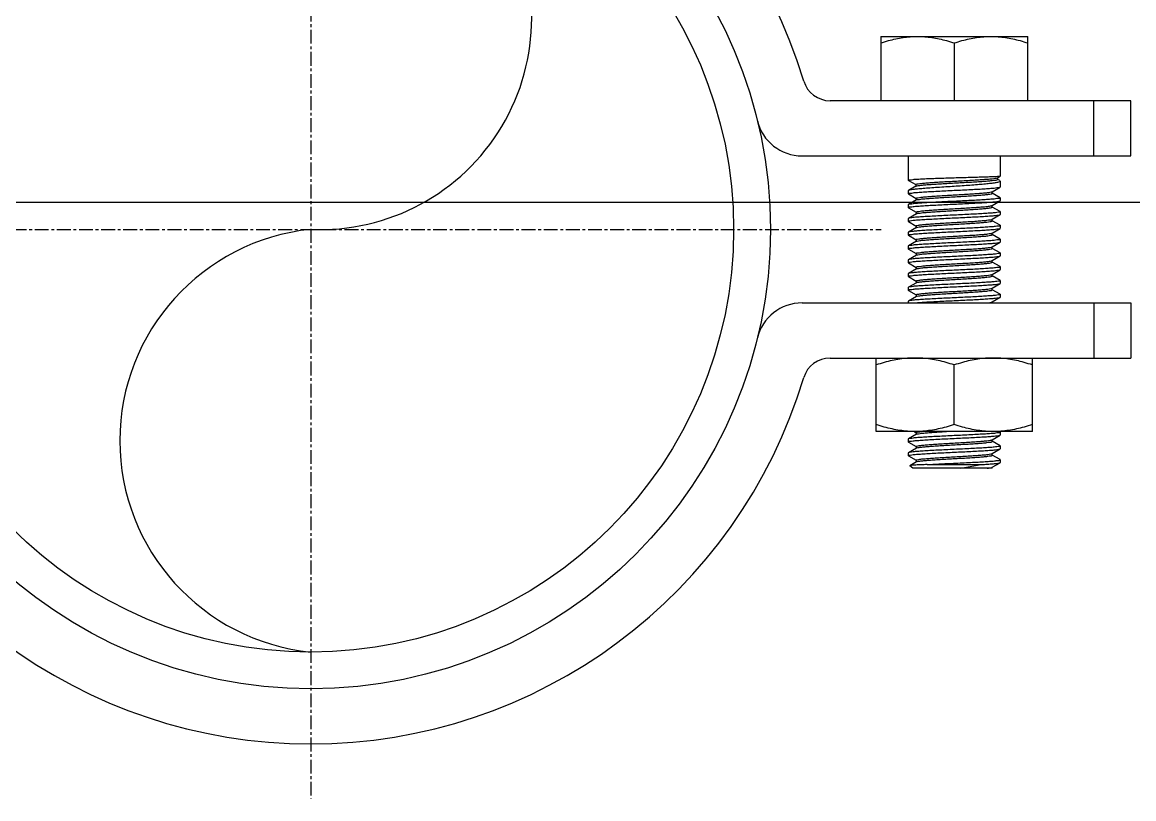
# Model space of a CAD drawing. Extents: x -216126 to 1846968, y -229642 to 543368.
# Drawn here: x 395370 to 396073, y 455899 to 456391 of the extents above; entities that cross this region are included whole.
import ezdxf

# ---------------------------------------------------------------- set-up
doc = ezdxf.new("R2010")
doc.units = 0
doc.header["$LTSCALE"] = 1000
doc.header["$MEASUREMENT"] = 0
doc.linetypes.add('CENTER', pattern=[2, 1.25, -0.25, 0.25, -0.25])
doc.layers.add('02___PRT_ALL_AXES', color=7, linetype='Continuous')
doc.layers.add('JZ_0', color=7, linetype='Continuous')

# ---------------------------------------------------------------- blocks, each defined once
blk = doc.blocks.new('抗震大样1')
at = {"color": 3, "linetype": 'Continuous'}
for p, q in [((2864.506924277637, -4710.964768607868), (2864.405359199736, -4710.847701878054)), ((2864.506924235262, -4710.964776667999), (2871.128180334345, -4714.798737770179)), ((2944.936270225327, -4708.564924678067), (2947.480769940186, -4707.095582733396)), ((2945.093942441978, -4710.044903016649), (2945.093942441978, -4708.473875327501)), ((2947.003044785932, -4711.071951154619), (2945.132670642808, -4709.978648459539)), ((2947.00304279197, -4711.072098621866), (2947.488031161483, -4711.624825335341)), ((2947.480769940186, -4707.095514114713), (2947.488031161483, -4707.087320076767)), ((2864.598854466341, -4720.103615442757), (2864.405359199736, -4720.326842088252)), ((2871.340294006746, -4716.189700390445), (2864.598854506854, -4720.103620634181)), ((2871.171053152997, -4714.724726149347), (2871.171053152997, -4716.288027982693)), ((2871.373523256276, -4716.229829195654), (2871.590854232665, -4716.076530901948)), ((2940.122327650432, -4721.185447462136), (2947.346703340765, -4716.997236259049)), ((2940.292860732414, -4722.649366637925), (2940.292860732414, -4721.086525401101)), ((2947.346703340765, -4716.997236259049), (2947.488030204549, -4716.834009461105)), ((2864.546687022317, -4723.228436648613), (2864.405359325465, -4723.064936636249)), ((2864.546687022317, -4723.228436648613), (2871.557642223779, -4727.292847860139)), ((2871.77106279321, -4728.682832761668), (2864.546686939895, -4732.871044049272)), ((2871.600529668387, -4727.218913594261), (2871.600529668387, -4728.781754155178)), ((2940.122327650432, -4733.647848252906), (2947.346703340765, -4729.459637050051)), ((2947.346703421324, -4726.639843649464), (2940.335748340469, -4722.575431652833)), ((2947.346703421324, -4726.639843649464), (2947.488030204549, -4726.803930103313)), ((2947.346703340765, -4729.459637050051), (2947.488031161483, -4729.295877083205)), ((2864.546686939895, -4732.871044049272), (2864.405359325465, -4733.034857288469)), ((2864.546687022317, -4735.690837449627), (2864.405360489152, -4735.527675755788)), ((2864.546687022317, -4735.690837449627), (2871.557642223779, -4739.75524866092)), ((2871.77106279321, -4741.145233562449), (2864.546686939895, -4745.333444850054)), ((2871.600529668387, -4739.681314395275), (2871.600529668387, -4741.244154945947)), ((2871.818261600565, -4741.184709878406), (2871.928143089171, -4741.068795009283)), ((2940.292860732414, -4735.111767428694), (2940.292860732414, -4733.548926201882)), ((2947.346703421324, -4739.102244450478), (2940.335748340469, -4735.037832453614)), ((2947.346703421324, -4739.102244450478), (2947.488031161483, -4739.265797712374)), ((2864.546686939895, -4745.333444850054), (2864.405360489152, -4745.49759639753)), ((2864.546687022317, -4748.153238250408), (2864.405359282624, -4747.989706793102)), ((2864.546687022317, -4748.153238250408), (2871.557642223779, -4752.217649461934)), ((2939.965247274842, -4746.186687605456), (2940.075128842611, -4746.07077269326)), ((2940.122327650432, -4746.110249053687), (2947.346703340765, -4741.922037850833)), ((2940.292860732414, -4747.574168229476), (2940.292860732414, -4746.011327002663)), ((2947.346703421324, -4751.564645251259), (2940.335748340469, -4747.500233244384)), ((2947.346703340765, -4741.922037850833), (2947.488029872067, -4741.757877920521)), ((2864.546686939895, -4757.795845650835), (2864.405359282624, -4757.95962743368)), ((2864.546687022317, -4760.61563905119), (2864.405360075179, -4760.451570051489)), ((2871.77106279321, -4753.607634363463), (2864.546686939895, -4757.795845650835)), ((2864.546687022317, -4760.61563905119), (2871.557642223779, -4764.680050262716)), ((2871.600529668387, -4752.143715196056), (2871.600529668387, -4753.706555746729)), ((2940.122327650432, -4758.572649854701), (2947.346703340765, -4754.384438651614)), ((2940.292860732414, -4760.036569030257), (2940.292860732414, -4758.473727803444)), ((2947.346703421324, -4764.027046052041), (2940.335748340469, -4759.962634045398)), ((2947.346703421324, -4751.564645251259), (2947.488029872067, -4751.727798551088)), ((2947.346703340765, -4754.384438651614), (2947.488030995242, -4754.22058474808)), ((2864.546686939895, -4770.258246451616), (2864.405360075179, -4770.421490690904)), ((2871.77106279321, -4766.070035164012), (2864.546686939895, -4770.258246451616)), ((2871.600529668387, -4764.606115987059), (2871.600529668387, -4766.16895654751)), ((2940.122327650432, -4771.035050655482), (2947.346703340765, -4766.846839452395)), ((2940.292860732414, -4772.498969831038), (2940.292860732414, -4770.936128604226)), ((2947.346703421324, -4764.027046052041), (2947.488030995242, -4764.190505387262)), ((2947.346703340765, -4766.846839452395), (2947.488030204549, -4766.683612654684)), ((2864.546687022317, -4773.078039851971), (2864.405359325465, -4772.91453983984)), ((2864.546687022317, -4773.078039851971), (2871.557642223779, -4777.142451063497)), ((2871.77106279321, -4778.532435965259), (2864.546686939895, -4782.72064725263)), ((2871.600529668387, -4777.068516788073), (2871.600529668387, -4778.631357348291)), ((2940.122327650432, -4783.497451456264), (2947.346703340765, -4779.309240253177)), ((2947.346703421324, -4776.489446853055), (2940.335748340469, -4772.425034846179)), ((2947.346703421324, -4776.489446853055), (2947.488030204549, -4776.653533295263)), ((2947.346703340765, -4779.309240253177), (2947.488031161483, -4779.145480276318)), ((2864.546686939895, -4782.72064725263), (2864.405359325465, -4782.884460480418)), ((2864.546687022317, -4785.540440652985), (2864.405360489152, -4785.377278959146)), ((2864.546687022317, -4785.540440652985), (2871.557642223779, -4789.604851864278)), ((2871.77106279321, -4790.994836765807), (2864.546686939895, -4795.183048053412)), ((2871.600529668387, -4789.530917588854), (2871.600529668387, -4791.093758149305)), ((2871.818261600565, -4791.034313081997), (2871.928143089171, -4790.918398212641)), ((2940.292860732414, -4784.961370632052), (2940.292860732414, -4783.39852940524)), ((2947.346703421324, -4788.951847653836), (2940.335748340469, -4784.887435657438)), ((2947.346703421324, -4788.951847653836), (2947.488031161483, -4789.115400915733)), ((2947.346703340765, -4791.771641054191), (2947.488029872067, -4791.607481113868)), ((2864.546686939895, -4795.183048053412), (2864.405360489152, -4795.347199601354)), ((2864.546687022317, -4798.002841453766), (2864.405359282624, -4797.83930999646)), ((2864.546687022317, -4798.002841453766), (2871.557642223779, -4802.06725266506)), ((2939.965247274842, -4796.036290808814), (2940.075128842611, -4795.920375896618)), ((2940.122327650432, -4795.959852257045), (2947.346703340765, -4791.771641054191)), ((2940.292860732414, -4797.423771432834), (2940.292860732414, -4795.860930206021)), ((2947.346703421324, -4801.414248454617), (2940.335748340469, -4797.349836458219)), ((2947.346703421324, -4801.414248454617), (2947.488029872067, -4801.577401754679)), ((2864.546686939895, -4807.645448844181), (2864.405359282624, -4807.809230637038)), ((2864.546687022317, -4810.465242255013), (2864.405360075179, -4810.30117325508)), ((2871.77106279321, -4803.457237566821), (2864.546686939895, -4807.645448844181)), ((2864.546687022317, -4810.465242255013), (2871.557642223779, -4814.529653466074)), ((2871.600529668387, -4801.993318389636), (2871.600529668387, -4803.556158950087)), ((2940.122327650432, -4808.422253057826), (2947.346703340765, -4804.234041854972)), ((2940.292860732414, -4809.886172233615), (2940.292860732414, -4808.323331007035)), ((2947.346703421324, -4813.876649245387), (2940.335748340469, -4809.812237248989)), ((2947.346703340765, -4804.234041854972), (2947.488030995242, -4804.070187951205)), ((2864.546686939895, -4820.107849645428), (2864.405360075179, -4820.271093894262)), ((2871.77106279321, -4815.919638355961), (2864.546686939895, -4820.107849645428)), ((2871.600529668387, -4814.455719190417), (2871.600529668387, -4816.018559750868)), ((2872.87753106514, -4821.474645888666), (2874.415068048518, -4821.373379818862)), ((2940.122327650432, -4820.88465385884), (2947.346703340765, -4816.696442655753)), ((2940.292860732414, -4821.725405348698), (2940.292860732414, -4820.785731807584)), ((2947.346703421324, -4813.876649245387), (2947.488030995242, -4814.04010859062)), ((2947.346703340765, -4816.696442655753), (2947.488030204549, -4816.533215858042)), ((2871.77106279321, -4940.543646364706), (2864.546686939895, -4944.731857653707)), ((2869.639674171805, -4938.041146138217), (2870.385595760774, -4938.47378619248)), ((2870.385595760774, -4938.47378619248), (2871.557642223779, -4939.15366146341)), ((2871.600529668387, -4939.07972718752), (2871.600529668387, -4940.642567748204)), ((2871.818261600565, -4940.583122680662), (2871.928143089171, -4940.467207811773)), ((2940.122327650432, -4945.508661855944), (2947.346703340765, -4941.320450653089)), ((2947.346703421324, -4938.500657254132), (2946.553677864373, -4938.041146138217)), ((2947.346703421324, -4938.500657254132), (2947.488031161483, -4938.664210516028)), ((2947.346703340765, -4941.320450653089), (2947.488029872067, -4941.156290714163)), ((2864.546686939895, -4944.731857653707), (2864.405360489152, -4944.89600920002)), ((2864.546687022317, -4947.551651052665), (2864.405359282624, -4947.388119596755)), ((2864.546687022317, -4947.551651052665), (2871.557642223779, -4951.616062264191)), ((2871.600529668387, -4951.542127988534), (2871.600529668387, -4953.104968548985)), ((2939.965247274842, -4945.585100409109), (2940.075128842611, -4945.469185496913)), ((2940.292860732414, -4946.972581033129), (2940.292860732414, -4945.409739806317)), ((2947.346703421324, -4950.963058054913), (2940.335748340469, -4946.898646058515)), ((2947.346703421324, -4950.963058054913), (2947.488029872067, -4951.126211364986)), ((2864.546686939895, -4957.194258454721), (2864.405359282624, -4957.358040235937)), ((2864.546687022317, -4960.014051853446), (2864.405360075179, -4959.849982853979)), ((2871.77106279321, -4953.006047165487), (2864.546686939895, -4957.194258454721)), ((2864.546687022317, -4960.014051853446), (2871.557642223779, -4964.078463064972)), ((2940.122327650432, -4957.971062656958), (2947.346703340765, -4953.782851453871)), ((2940.292860732414, -4959.434981833911), (2940.292860732414, -4957.872140607098)), ((2947.346703421324, -4963.425458844518), (2940.335748340469, -4959.361046859296)), ((2947.346703340765, -4953.782851453871), (2947.488030995242, -4953.618997550337)), ((2865.785946911667, -4968.938654938946), (2865.762696184684, -4969.036544469884)), ((2868.559763898607, -4971.27421494876), (2865.762777814176, -4969.036609821953)), ((2871.77106279321, -4965.468447966501), (2865.785946911667, -4968.938654938946)), ((2940.291771976743, -4971.27421494876), (2868.559793519322, -4971.27421494876)), ((2871.600529668387, -4964.004528789548), (2871.600529668387, -4965.567369349999)), ((2881.534201961011, -4967.950667043217), (2930.368970762938, -4967.950667043217)), ((2911.980794257019, -4971.27421494876), (2930.368970762938, -4967.950667043217)), ((2940.122327650432, -4970.433463457739), (2947.346703340765, -4966.245252254885)), ((2940.292860732414, -4971.27421494876), (2940.292860732414, -4970.334541408112)), ((2947.38202174101, -4963.543159117922), (2947.40819863975, -4963.42141767079)), ((2947.396071435418, -4966.30057322653), (2947.423194563948, -4966.116383719258))]:
    blk.add_line(p, q, dxfattribs=at)
at = {"color": 4, "linetype": 'CENTER', "ltscale": 0.01}
for points in [[(2324.367991192266, -4174.826948600123), (2324.367991192266, -5270.164049064275)], [(1814.99671601411, -4755.259267739719), (2839.823152460158, -4755.259267739719)]]:
    blk.add_lwpolyline(points, dxfattribs=at)
at = {"color": 3, "linetype": 'Continuous'}
for centre, radius, start, end in [((2324.367991198786, -4755.259267739719), 465.2629632, 16.74636958677396, 163.253630413226), ((2793.766706499271, -4614.018725348637), 24.9248016, 196.7463695867739, 270), ((2768.374725219328, -4647.251794148237), 41.541336, 193.6720181005626, 270), ((2768.374725219328, -4863.266741344472), 41.541336, 90, 166.3279818994374), ((2793.766706499271, -4896.49981014384), 24.9248016, 90, 163.253630413226), ((2324.367991198786, -4755.259267739719), 465.2629632, 196.7463695867739, 343.253630413226)]:
    blk.add_arc(centre, radius, start, end, dxfattribs=at)
at = {"color": 4}
for centre, radius, start, end in [((2332.802747937385, -4564.169122141087), 191.2762109274858, 267.4725935634971, 92.5274064365029), ((2343.947926188353, -4946.349413341843), 192.090649433816, 95.85035981451368, 264.1496401854863)]:
    blk.add_arc(centre, radius, start, end, dxfattribs=at)
at = {"color": 3, "linetype": 'Continuous'}
for points, start_tangent, end_tangent in [([(2864.556003536563, -4710.832097920356), (2864.557233121712, -4710.706159621244), (2865.920086793602, -4710.404863965232), (2868.697716362774, -4710.107697562547), (2872.764713271055, -4709.820043087937), (2877.866899628192, -4709.546801669057), (2883.93359766528, -4709.281111631542), (2890.86725748796, -4709.020060933195), (2898.337232033722, -4708.768540151184), (2905.946695201565, -4708.531500302022)], (-0.1030302737619305, 0.9946782206766879), (0.9995423574280848, 0.030250218298502)), ([(2871.213337871712, -4714.746378406882), (2871.590854232665, -4714.414877471281), (2873.264927411452, -4714.0307402045), (2876.165698586032, -4713.646602907684), (2880.197605694644, -4713.262465642998), (2885.22423122637, -4712.878328332212), (2891.072925445158, -4712.494191067759), (2897.54050501762, -4712.11005377071), (2904.399949955754, -4711.725916503929), (2911.408343557734, -4711.341779251583), (2918.315217651427, -4710.957641940331), (2924.870894394349, -4710.57350468589), (2930.835159515031, -4710.189367377199), (2935.985300067347, -4709.805230112514), (2940.123280569911, -4709.421092815697), (2943.084741473198, -4709.036955551011), (2944.74763230281, -4708.652818250237), (2944.884582958184, -4708.519047585782)], (0.4557798197115505, 0.8900925547063668), (0.6638205416397379, 0.7478918962638419)), ([(2871.590854232665, -4716.076530902181), (2873.264927411452, -4715.69239364774), (2876.165698586032, -4715.308256339049), (2880.197605694644, -4714.924119076459), (2885.22423122637, -4714.539981775684), (2891.072925445158, -4714.155844510999), (2897.54050501762, -4713.771707213949), (2904.399949955754, -4713.387569947634), (2911.408343557734, -4713.00343269296), (2918.315217651427, -4712.619295383804), (2924.870894394349, -4712.2351581275), (2930.835159515031, -4711.851020820206), (2935.985300067347, -4711.466883553891), (2940.123280569911, -4711.08274624683), (2943.084741473198, -4710.698608992388), (2944.74763230281, -4710.314471681137), (2945.006763961166, -4710.004441222642)], (0.8519032882297806, 0.5236991383449923), (0.4209922901958612, 0.9070642158059394)), ([(2905.946695201565, -4708.531500302022), (2913.115015921649, -4708.31853211741), (2920.193256667815, -4708.112540569156), (2926.871079976205, -4707.917083882494), (2932.837597887497, -4707.736300350633), (2937.886200153269, -4707.572430414846), (2942.017879336141, -4707.421721105697), (2945.084312162362, -4707.28576566116), (2946.925861401483, -4707.170873339288), (2947.477743489668, -4707.089081473416)], (0.9995423574389185, 0.03025021794052809), (0.9048536502630331, 0.4257227637860874)), ([(2864.552626061719, -4723.061956299935), (2864.573320417199, -4722.886358375195), (2865.966175368987, -4722.519346565939), (2868.774347041268, -4722.146935888333), (2872.877531066071, -4721.775439484278), (2878.029306268785, -4721.410902216099), (2884.076634622179, -4721.048880069749), (2890.919445579406, -4720.683326779865), (2898.335041391663, -4720.31467446452), (2905.946695201565, -4719.949179794407)], (-0.02023368743515219, 0.9997952779908378), (0.9988620819206099, 0.04769215135874081)), ([(2905.946695201565, -4716.411978320684), (2898.333876491524, -4716.905932889553), (2890.861826624256, -4717.39742297167), (2883.92718464043, -4717.878316896735), (2877.860237851273, -4718.341658873716), (2872.758234607521, -4718.794443730032), (2868.692508364562, -4719.248435530579), (2865.916848523542, -4719.695963992272), (2864.566904938314, -4720.092779472237)], (-0.9978793602163235, -0.06509057116250519), (-0.3211886473790349, -0.9470152336656609)), ([(2871.73639484169, -4727.197699518409), (2871.733325355221, -4727.044439979363), (2873.025147165172, -4726.64564315672), (2875.643374691717, -4726.246846325696), (2879.482519824523, -4725.848049504682), (2884.387903810944, -4725.449252683669), (2890.161889215931, -4725.050455852645), (2896.571842816193, -4724.65165902162), (2903.359508272726, -4724.252862200607), (2910.251411200501, -4723.854065379594), (2916.969877555501, -4723.455268548336), (2923.244221042842, -4723.056471725227), (2928.821649046615, -4722.657674894203), (2933.477447536774, -4722.258878073189), (2937.0240349425, -4721.860081254272), (2939.318519537803, -4721.461284421152), (2940.151067399886, -4721.235015290324)], (-0.1542715609921971, 0.9880284841385044), (0.8651038843117902, 0.5015927325516717)), ([(2947.484099315014, -4711.624286462087), (2946.919562111609, -4712.197886859067), (2945.072528549004, -4712.785342207877), (2942.002748273779, -4713.351654927945), (2937.869739027694, -4713.893739662366), (2932.817741374485, -4714.416048718151), (2926.855358410161, -4714.933628970524), (2920.181822581682, -4715.443134953734), (2913.10867974814, -4715.937407561345), (2905.946695201565, -4716.411978320684)], (-0.1357812840566192, -0.9907388368787892), (-0.9978793602243409, -0.0650905710395951)), ([(2905.946695201565, -4719.949179794407), (2913.555975873489, -4719.583800402004), (2920.912133557256, -4719.218197547132), (2927.755278672557, -4718.852930186084), (2933.876591936219, -4718.486650758889), (2939.03724452341, -4718.121232103091), (2943.112624187022, -4717.75211003772), (2945.891887532547, -4717.385190832894), (2947.302818241995, -4717.020946930628), (2947.313591863029, -4716.987666998291)], (0.9988620819222359, 0.04769215132468502), (0.2776396379328352, 0.960685292615914)), ([(2905.946695201565, -4729.919100426603), (2898.335041391663, -4730.284595104633), (2890.919445579406, -4730.65324742021), (2884.076634622179, -4731.018800708), (2878.029306268785, -4731.380822854117), (2872.877531066071, -4731.745360124391), (2868.774347041268, -4732.116856530309), (2865.966175368987, -4732.489267217694), (2864.573320417199, -4732.856279015075), (2864.568160071038, -4732.876143417554)], (-0.9988620818981404, -0.04769215182933773), (-0.2310509866067546, -0.9729416434648306)), ([(2871.739315986633, -4728.675155877834), (2873.025147165172, -4728.30729659996), (2875.643374691717, -4727.908499768702), (2879.482519824523, -4727.50970293791), (2884.387903810944, -4727.11090611876), (2890.161889215931, -4726.712109293556), (2896.571842816193, -4726.313312462531), (2903.359508272726, -4725.914515645709), (2910.251411200501, -4725.515718810493), (2916.969877555501, -4725.11692198948), (2923.244221042842, -4724.718125168467), (2928.821649046615, -4724.319328337442), (2933.477447536774, -4723.920531506184), (2937.0240349425, -4723.521734685171), (2939.318519537803, -4723.122937864158), (2940.268456861842, -4722.724141033133), (2940.249594519846, -4722.672345840372)], (0.2350416213629602, 0.9719853065901104), (-0.4690597881354875, 0.8831664141906054)), ([(2947.338607595768, -4726.798184481682), (2947.302818241995, -4726.990867570741), (2945.891887532547, -4727.355111475103), (2943.112624187022, -4727.722030677833), (2939.03724452341, -4728.091152747395), (2933.876591936219, -4728.456571400864), (2927.755278672557, -4728.822850828292), (2920.912133557256, -4729.18811818934), (2913.555975873489, -4729.553721040254), (2905.946695201565, -4729.919100426603)], (-0.03842358322546616, -0.9992615414655545), (-0.9988620818997519, -0.04769215179558912)), ([(2905.946695201565, -4732.411580598447), (2913.525329087395, -4732.047689576633), (2920.956992303953, -4731.678301815875), (2927.92179906927, -4731.305975716095), (2934.061646043789, -4730.937082502991), (2939.170707324054, -4730.573054940207), (2943.164542752318, -4730.208946051775), (2945.926667559426, -4729.841510111), (2947.322029862087, -4729.473357328214), (2947.326377080753, -4729.455193495844)], (0.998862081916865, 0.04769215143717442), (0.2135677840370525, 0.9769282479391734)), ([(2864.553354987409, -4735.520028375089), (2864.567075178493, -4735.352109861095), (2865.972139042336, -4734.980699738953), (2868.80898881657, -4734.6056384244), (2872.934344742913, -4734.233364876825), (2878.094223623164, -4733.869121338706), (2884.203001332004, -4733.504192048917), (2891.023381044623, -4733.140407293104), (2898.361046102829, -4732.775812326232), (2905.946695201565, -4732.411580598447)], (-0.05160473522055904, 0.9986675879905266), (0.9988620819450855, 0.04769215084612231)), ([(2871.692056570668, -4739.719556724885), (2871.928143089171, -4739.407141577918), (2873.558586146683, -4739.008344744798), (2876.493942685425, -4738.609547921922), (2880.615947593469, -4738.210751090897), (2885.758525630459, -4737.811954271747), (2891.714482900687, -4737.413157452829), (2898.243854507338, -4737.014360617613), (2905.083572791889, -4736.615563786356), (2911.958066162188, -4736.216766967438), (2918.590362037066, -4735.81797014433), (2924.713245897088, -4735.419173313538), (2930.080027380493, -4735.020376494387), (2934.474479439203, -4734.621579671511), (2937.719550065231, -4734.222782840487), (2939.684495720081, -4733.823986021336), (2940.106100275181, -4733.621706416365)], (0.3855266215638634, 0.9226967129374386), (0.8496195229260016, 0.5273961189305375)), ([(2871.928143089171, -4741.068795009283), (2873.558586146683, -4740.66999818827), (2876.493942685425, -4740.271201367257), (2880.615947593469, -4739.872404536232), (2885.758525630459, -4739.473607715219), (2891.714482900687, -4739.074810884194), (2898.243854507338, -4738.676014063181), (2905.083572791889, -4738.277217232157), (2911.958066162188, -4737.878420411143), (2918.590362037066, -4737.47962357779), (2924.713245897088, -4737.080826758873), (2930.080027380493, -4736.68202993786), (2934.474479439203, -4736.283233106835), (2937.719550065231, -4735.884436283726), (2939.684495720081, -4735.485639464809), (2940.285530516878, -4735.109402819071)], (0.7302803096378376, 0.6831476190072422), (0.3070070791482377, 0.9517072309029011)), ([(2947.33880151296, -4739.271499102935), (2947.322029862087, -4739.443277966231), (2945.926667559426, -4739.811430738773), (2943.164542752318, -4740.178866691887), (2939.170707324054, -4740.542975583812), (2934.061646043789, -4740.907003140543), (2927.92179906927, -4741.275896344101), (2920.956992303953, -4741.648222459713), (2913.525329087395, -4742.017610218842), (2905.946695201565, -4742.381501228083)], (0.03817742183426294, -0.9992709764934079), (-0.9988620819072592, -0.04769215163835365)), ([(2864.554325599689, -4747.982735878089), (2864.569237154443, -4747.813343507936), (2865.960826131981, -4747.445089530665), (2868.722177563701, -4747.077333196998), (2872.713208704256, -4746.713260854594), (2877.818371202797, -4746.349347026786), (2883.956582819112, -4745.980430848664), (2890.924512417987, -4745.607868868159), (2898.365273145027, -4745.238007830922), (2905.946695201565, -4744.873981388286)], (-0.0467442475686634, 0.9989068902151188), (0.9988620819024799, 0.04769215173845314)), ([(2905.946695201565, -4742.381501228083), (2898.361046102829, -4742.745732964249), (2891.023381044623, -4743.110327932751), (2884.203001332004, -4743.47411268088), (2878.094223623164, -4743.839041978819), (2872.934344742913, -4744.203285515076), (2868.80898881657, -4744.575559066143), (2865.972139042336, -4744.950620379299), (2864.567075178493, -4745.322030499112), (2864.563732718583, -4745.3369663544)], (-0.9988620819054297, -0.04769215167667331), (-0.2023181000669803, -0.9793198590783746)), ([(2871.607859843876, -4752.146079809871), (2872.208894684445, -4751.769843173912), (2874.173840293195, -4751.371046342887), (2877.418910923414, -4750.972249510232), (2881.813363019843, -4750.573452690849), (2887.180144507904, -4750.174655869836), (2893.3030283642, -4749.775859038811), (2899.935324240476, -4749.377062217798), (2906.809817607049, -4748.978265384911), (2913.64953589486, -4748.579468565527), (2920.178907502443, -4748.180671742884), (2926.134864772204, -4747.78187491186), (2931.277442807332, -4747.383078080835), (2935.399447674863, -4746.984281259822), (2938.334804254118, -4746.585484438809), (2939.965247275308, -4746.186687607784)], (0.3070070775862893, 0.9517072314067632), (0.73028030886262, 0.6831476198359446)), ([(2871.787290165666, -4753.633776202332), (2872.208894684445, -4753.431496609468), (2874.173840293195, -4753.032699788455), (2877.418910923414, -4752.633902953472), (2881.813363019843, -4752.235106136417), (2887.180144507904, -4751.836309303297), (2893.3030283642, -4751.437512480421), (2899.935324240476, -4751.038715663366), (2906.809817607049, -4750.639918830246), (2913.64953589486, -4750.241121998988), (2920.178907502443, -4749.84232517588), (2926.134864772204, -4749.443528356962), (2931.277442807332, -4749.044731525937), (2935.399447674863, -4748.645934703061), (2938.334804254118, -4748.247137872037), (2939.965247275308, -4747.848341052886), (2940.201333787758, -4747.535925903823)], (0.8496195550928043, 0.5273960671107677), (0.385526620998025, 0.9226967131738604)), ([(2905.946695201565, -4744.873981388286), (2913.535456616431, -4744.509598530829), (2920.876038041897, -4744.144846282667), (2927.698640011717, -4743.780907578534), (2933.808634549845, -4743.415831319056), (2938.963726453483, -4743.051828928292), (2943.084086409304, -4742.679957169341), (2945.920021403581, -4742.305078096222), (2947.325974501669, -4741.93363657454), (2947.32938267896, -4741.918452416314)], (0.9988620819022485, 0.04769215174330168), (0.2027070857682881, 0.9792394178030865)), ([(2864.554932520725, -4760.456987963757), (2864.590117240325, -4760.264845529804), (2866.001439641695, -4759.900382201886), (2868.777714176569, -4759.53377819946), (2872.850384755526, -4759.16478496464), (2878.010603778996, -4758.799310857896), (2884.134611038957, -4758.432828206336), (2890.984496857971, -4758.067198648816), (2898.337700910401, -4757.701747667976), (2905.946695201565, -4757.336382190464)], (0.03619891562872818, 0.9993446044820097), (0.9988620819018311, 0.047692151752044)), ([(2905.946695201565, -4754.843902042368), (2898.365273145027, -4755.207928472664), (2890.924512417987, -4755.577789508039), (2883.956582819112, -4755.950351488311), (2877.818371202797, -4756.319267668994), (2872.713208704256, -4756.683181484696), (2868.722177563701, -4757.047253826866), (2865.960826131981, -4757.415010184748), (2864.569237154443, -4757.783264157828), (2864.565425278153, -4757.799805536866)], (-0.9988620819018971, -0.04769215175066002), (-0.2067592926335249, -0.9783918411912911)), ([(2871.643795880955, -4764.583136818605), (2871.624933540821, -4764.531341583468), (2872.574870862998, -4764.13254476455), (2874.869355460163, -4763.733747941442), (2878.415942827705, -4763.334951110184), (2883.071741354186, -4762.936154279159), (2888.649169357959, -4762.537357458146), (2894.9235128453, -4762.138560637133), (2901.6419792003, -4761.739763806108), (2908.533882127609, -4761.340966985095), (2915.321547544096, -4760.94217015407), (2921.731501183007, -4760.543373333057), (2927.505486589391, -4760.144576509949), (2932.410870576277, -4759.745779681019), (2936.250015710946, -4759.346982847899), (2938.868243237492, -4758.948186024791), (2940.154074410442, -4758.580326692201)], (-0.4690597874712023, 0.8831664145434146), (0.2350414484927087, 0.9719853483928909)), ([(2871.742323041428, -4766.02046733629), (2872.574870862998, -4765.79419819545), (2874.869355460163, -4765.395401374437), (2878.415942827705, -4764.996604553424), (2883.071741354186, -4764.597807722399), (2888.649169357959, -4764.199010901386), (2894.9235128453, -4763.800214068498), (2901.6419792003, -4763.401417249348), (2908.533882127609, -4763.002620426472), (2915.321547544096, -4762.603823595447), (2921.731501183007, -4762.205026764423), (2927.505486589391, -4761.80622994341), (2932.410870576277, -4761.407433122396), (2936.250015710946, -4761.008636291372), (2938.868243237492, -4760.609839470359), (2940.160065043718, -4760.211042639334), (2940.156995514873, -4760.05778315058)], (0.8651039646144714, 0.5015925940525077), (-0.1542715618351881, 0.9880284840068791)), ([(2947.339856866281, -4751.735350148752), (2947.325974501669, -4751.903557204176), (2945.920021403581, -4752.27499873843), (2943.084086409304, -4752.649877797347), (2938.963726453483, -4753.021749566309), (2933.808634549845, -4753.385751957074), (2927.698640011717, -4753.750828216551), (2920.876038041897, -4754.114766924875), (2913.535456616431, -4754.479519170942), (2905.946695201565, -4754.843902042368)], (0.0508985145038125, -0.9987038305830739), (-0.9988620819101856, -0.04769215157706802)), ([(2905.946695201565, -4757.336382190464), (2913.558937400114, -4756.970858978573), (2920.979030396324, -4756.601974783698), (2927.828453488182, -4756.236024936195), (2933.872934597079, -4755.87408903148), (2939.022782198153, -4755.509576309239), (2943.12562517263, -4755.137921883957), (2945.933273878414, -4754.765149051789), (2947.323061248753, -4754.397606671788), (2947.327381798532, -4754.380066220183)], (0.9988620819328646, 0.04769215110207527), (0.2207183345596272, 0.9753375911904681)), ([(2864.552626061719, -4772.911559504224), (2864.573320417199, -4772.735961579019), (2865.966175368987, -4772.36894976953), (2868.774347041268, -4771.996539092157), (2872.877531066071, -4771.625042686239), (2878.029306268785, -4771.26050541969), (2884.076634622179, -4770.898483261932), (2890.919445579406, -4770.532929971814), (2898.335041391663, -4770.164277668577), (2905.946695201565, -4769.798782990547)], (-0.02023368838943428, 0.9997952779715253), (0.9988620819206099, 0.04769215135874081)), ([(2905.946695201565, -4767.306302828249), (2898.337700910401, -4767.671668311814), (2890.984496857971, -4768.037119288929), (2884.134611038957, -4768.402748838533), (2878.010603778996, -4768.769231485436), (2872.850384755526, -4769.13470560452), (2868.777714176569, -4769.50369885168), (2866.001439641695, -4769.870302841533), (2864.590117240325, -4770.234766171779), (2864.579552493524, -4770.267669062829)], (-0.9988620819071962, -0.04769215163967445), (-0.2755996258380798, -0.9612725140343452)), ([(2871.73639484169, -4777.047302712454), (2871.733325355221, -4776.89404318179), (2873.025147165172, -4776.495246350532), (2875.643374691717, -4776.096449527424), (2879.482519824523, -4775.697652706411), (2884.387903769035, -4775.298855877249), (2890.161889215931, -4774.900059044128), (2896.571842816193, -4774.501262223115), (2903.359508272726, -4774.102465402102), (2910.251411200501, -4773.703668571077), (2916.969877555501, -4773.304871750064), (2923.244221042842, -4772.906074929051), (2928.821649046615, -4772.507278096396), (2933.477447536774, -4772.108481277013), (2937.0240349425, -4771.709684445988), (2939.318519537803, -4771.310887623113), (2940.151067399886, -4771.084618482273)], (-0.1542715615662764, 0.9880284840488672), (0.8651038843117902, 0.5015927325516717)), ([(2947.3409087779, -4764.195321897278), (2947.323061248753, -4764.367527313996), (2945.933273878414, -4764.735069681425), (2943.12562517263, -4765.107842523837), (2939.022782198153, -4765.479496951448), (2933.872934597079, -4765.844009671826), (2927.828453488182, -4766.205945588183), (2920.979030396324, -4766.571895421715), (2913.558937400114, -4766.940779620782), (2905.946695201565, -4767.306302828249)], (0.03272039376935969, -0.9994645445595247), (-0.9988620819190932, -0.04769215139050772)), ([(2905.946695201565, -4769.798782990547), (2913.555975873489, -4769.433403596282), (2920.912133557256, -4769.067800751189), (2927.755278672557, -4768.702533392236), (2933.876591936219, -4768.336253964808), (2939.03724452341, -4767.970835309243), (2943.112624187022, -4767.601713241776), (2945.891887532547, -4767.234794025077), (2947.302818241995, -4766.870550122345), (2947.313591863029, -4766.837270204443)], (0.9988620819222359, 0.04769215132468502), (0.2776396379328352, 0.960685292615914)), ([(2905.946695201565, -4779.768703630427), (2898.335041391663, -4780.134198306361), (2890.919445579406, -4780.502850621706), (2884.076634622179, -4780.868403913686), (2878.029306268785, -4781.23042605794), (2872.877531066071, -4781.594963326119), (2868.774347041268, -4781.966459721792), (2865.966175368987, -4782.338870409876), (2864.573320417199, -4782.705882219132), (2864.568160071038, -4782.725746619748)], (-0.9988620818981404, -0.04769215182933773), (-0.2310509866067546, -0.9729416434648306)), ([(2871.739315986633, -4778.524759080028), (2873.025147165172, -4778.156899794005), (2875.643374691717, -4777.758102972992), (2879.482519824523, -4777.359306141734), (2884.387903769035, -4776.960509320721), (2890.161889215931, -4776.561712489696), (2896.571842816193, -4776.162915668683), (2903.359508272726, -4775.764118837658), (2910.251411200501, -4775.365322016645), (2916.969877555501, -4774.966525191674), (2923.244221042842, -4774.567728360649), (2928.821649046615, -4774.168931541499), (2933.477447536774, -4773.770134722581), (2937.0240349425, -4773.371337887598), (2939.318519537803, -4772.972541056341), (2940.268456861842, -4772.573744237423), (2940.249594519846, -4772.521949046524)], (0.2350416213629602, 0.9719853065901104), (-0.4690597881354875, 0.8831664141906054)), ([(2947.338607595768, -4776.647787673865), (2947.302818241995, -4776.840470764553), (2945.891887532547, -4777.204714667052), (2943.112624187022, -4777.571633881424), (2939.03724452341, -4777.940755938878), (2933.876591936219, -4778.306174592813), (2927.755278672557, -4778.672454030486), (2920.912133557256, -4779.037721391302), (2913.555975873489, -4779.403324234299), (2905.946695201565, -4779.768703630427)], (-0.03842358322546616, -0.9992615414655545), (-0.9988620818997519, -0.04769215179558912)), ([(2905.946695201565, -4782.261183790397), (2913.525329087395, -4781.89729278069), (2920.956992303953, -4781.527905019466), (2927.92179906927, -4781.155578912236), (2934.061646043789, -4780.78668570891), (2939.170707324054, -4780.422658146126), (2943.164542752318, -4780.058549256064), (2945.926667559426, -4779.691113302717), (2947.322029862087, -4779.322960530175), (2947.326377080753, -4779.304796699667)], (0.998862081916865, 0.04769215143717442), (0.2135677840370525, 0.9769282479391734)), ([(2864.553354987409, -4785.369631566573), (2864.567075178493, -4785.201713063288), (2865.972139042336, -4784.830302943243), (2868.80898881657, -4784.455241630087), (2872.934344742913, -4784.082968071103), (2878.094223623164, -4783.718724544859), (2884.203001332004, -4783.353795242729), (2891.023381044623, -4782.990010495065), (2898.361046102829, -4782.625415530521), (2905.946695201565, -4782.261183790397)], (-0.05160473522055904, 0.9986675879905266), (0.9988620819450855, 0.04769215084612231)), ([(2871.692056570668, -4789.56915991893), (2871.928143089171, -4789.256744769868), (2873.558586146683, -4788.857947948854), (2876.493942685425, -4788.459151127841), (2880.615947593469, -4788.060354294721), (2885.758525630459, -4787.661557475803), (2891.714482900687, -4787.262760644779), (2898.243854507338, -4786.86396382167), (2905.083572791889, -4786.465167002752), (2911.958066162188, -4786.066370169632), (2918.590362037066, -4785.667573338374), (2924.713245897088, -4785.268776517361), (2930.080027380493, -4784.869979696348), (2934.474479439203, -4784.471182865323), (2937.719550065231, -4784.07238604431), (2939.684495720081, -4783.673589209327), (2940.106100275181, -4783.471309618559)], (0.3855266213274416, 0.9226967130362218), (0.8496195229260016, 0.5273961189305375)), ([(2871.928143089171, -4790.91839821334), (2873.558586146683, -4790.519601389999), (2876.493942685425, -4790.120804558974), (2880.615947593469, -4789.722007737961), (2885.758525630459, -4789.323210921139), (2891.714482900687, -4788.92441408569), (2898.243854507338, -4788.525617254665), (2905.083572791889, -4788.126820433652), (2911.958066162188, -4787.728023612639), (2918.590362037066, -4787.329226781614), (2924.713245897088, -4786.930429960601), (2930.080027380493, -4786.531633129576), (2934.474479439203, -4786.132836308563), (2937.719550065231, -4785.73403948755), (2939.684495720081, -4785.335242654663), (2940.285530516878, -4784.959006021265)], (0.7302803091152167, 0.6831476195659204), (0.3070070785174535, 0.951707231106383)), ([(2947.33880151296, -4789.121102295117), (2947.322029862087, -4789.29288117215), (2945.926667559426, -4789.661033944925), (2943.164542752318, -4790.028469885699), (2939.170707324054, -4790.392578788102), (2934.061646043789, -4790.756606336683), (2927.92179906927, -4791.125499550253), (2920.956992303953, -4791.497825661674), (2913.525329087395, -4791.867213421036), (2905.946695201565, -4792.23110443051)], (0.03817742183426294, -0.9992709764934079), (-0.9988620819072592, -0.04769215163835365)), ([(2864.554325599689, -4797.832339070039), (2864.569237154443, -4797.662946720142), (2865.960826131981, -4797.294692744501), (2868.722177563701, -4796.92693638918), (2872.713208704256, -4796.562864048639), (2877.818371202797, -4796.198950232938), (2883.956582819112, -4795.830034050625), (2890.924512417987, -4795.457472070353), (2898.365273145027, -4795.087611032417), (2905.946695201565, -4794.72358459211)], (-0.0467442475686634, 0.9989068902151188), (0.9988620819024799, 0.04769215173845314)), ([(2905.946695201565, -4792.23110443051), (2898.361046102829, -4792.595336168073), (2891.023381044623, -4792.959931138903), (2884.203001332004, -4793.323715882609), (2878.094223623164, -4793.688645182876), (2872.934344742913, -4794.052888711216), (2868.80898881657, -4794.425162268104), (2865.972139042336, -4794.800223573344), (2864.567075178493, -4795.171633690828), (2864.563732718583, -4795.186569546582)], (-0.9988620819054297, -0.04769215167667331), (-0.2023181000669803, -0.9793198590783746)), ([(2871.607859843876, -4801.995683003683), (2872.208894684445, -4801.619446365861), (2874.173840293195, -4801.220649535069), (2877.418910923414, -4800.821852715919), (2881.813363019843, -4800.423055893043), (2887.180144507904, -4800.024259062018), (2893.3030283642, -4799.625462242868), (2899.935324240476, -4799.226665407652), (2906.809817607049, -4798.827868588967), (2913.64953589486, -4798.429071769817), (2920.178907502443, -4798.030274938792), (2926.134864772204, -4797.631478103343), (2931.277442807332, -4797.23268128233), (2935.399447674863, -4796.833884465508), (2938.334804254118, -4796.435087630292), (2939.965247275308, -4796.036290809279)], (0.3070070775862893, 0.9517072314067632), (0.7302803091152167, 0.6831476195659204)), ([(2871.787290165666, -4803.483379404061), (2872.208894684445, -4803.281099811662), (2874.173840293195, -4802.882302978309), (2877.418910923414, -4802.483506159391), (2881.813363019843, -4802.084709328366), (2887.180144507904, -4801.685912507353), (2893.3030283642, -4801.28711568634), (2899.935324240476, -4800.88831885322), (2906.809817607049, -4800.489522022195), (2913.64953589486, -4800.090725203278), (2920.178907502443, -4799.691928380169), (2926.134864772204, -4799.293131548911), (2931.277442807332, -4798.894334727898), (2935.399447674863, -4798.495537896873), (2938.334804254118, -4798.09674107586), (2939.965247275308, -4797.697944254847), (2940.201333787758, -4797.385529105552)], (0.8496195550928043, 0.5273960671107677), (0.385526620998025, 0.9226967131738604)), ([(2905.946695201565, -4794.72358459211), (2913.535456616431, -4794.359201734886), (2920.876038041897, -4793.994449476711), (2927.698640011717, -4793.630510780727), (2933.808634549845, -4793.265434507048), (2938.963726453483, -4792.901432130253), (2943.084086409304, -4792.529560361523), (2945.920021403581, -4792.154681288404), (2947.325974501669, -4791.78323976649), (2947.32938267896, -4791.76805562037)], (0.9988620819022485, 0.04769215174330168), (0.2027070857682881, 0.9792394178030865)), ([(2947.339856866281, -4801.584953350481), (2947.325974501669, -4801.753160406603), (2945.920021403581, -4802.12460193038), (2943.084086409304, -4802.499480999075), (2938.963726453483, -4802.87135276827), (2933.808634549845, -4803.235355149256), (2927.698640011717, -4803.600431422936), (2920.876038041897, -4803.96437012637), (2913.535456616431, -4804.329122372437), (2905.946695201565, -4804.693505230127)], (0.0508985145038125, -0.9987038305830739), (-0.9988620819101856, -0.04769215157706802)), ([(2864.554932520725, -4810.306591155706), (2864.590117240325, -4810.114448725712), (2866.001439641695, -4809.749985403847), (2868.777714176569, -4809.383381415624), (2872.850384755526, -4809.014388168463), (2878.010603778996, -4808.64891404938), (2884.134611038957, -4808.282431400381), (2890.984496857971, -4807.916801842861), (2898.337700910401, -4807.551350869937), (2905.946695201565, -4807.185985392192)], (0.03619891562872818, 0.9993446044820097), (0.9988620819018311, 0.047692151752044)), ([(2905.946695201565, -4804.693505230127), (2898.365273145027, -4805.057531664614), (2890.924512417987, -4805.427392712096), (2883.956582819112, -4805.799954690738), (2877.818371202797, -4806.168870872818), (2872.713208704256, -4806.532784688752), (2868.722177563701, -4806.89685702906), (2865.960826131981, -4807.264613376698), (2864.569237154443, -4807.632867351873), (2864.565425278153, -4807.649408742785)], (-0.9988620819018971, -0.04769215175066002), (-0.2067592926335249, -0.9783918411912911)), ([(2871.643795880955, -4814.4327400201), (2871.624933540821, -4814.380944787059), (2872.574870862998, -4813.982147966046), (2874.869355460163, -4813.583351135021), (2878.415942827705, -4813.184554302366), (2883.071741354186, -4812.785757481353), (2888.649169357959, -4812.38696066197), (2894.9235128453, -4811.988163829315), (2901.6419792003, -4811.589367008302), (2908.533882127609, -4811.190570187289), (2915.321547544096, -4810.791773356032), (2921.731501183007, -4810.392976535019), (2927.505486589391, -4809.994179703994), (2932.410870576277, -4809.595382882981), (2936.250015710946, -4809.196586051956), (2938.868243237492, -4808.797789230943), (2940.154074410442, -4808.429929898353)], (-0.4690597874712023, 0.8831664145434146), (0.2350414484927087, 0.9719853483928909)), ([(2871.742323041428, -4815.870070542442), (2872.574870862998, -4815.643801397411), (2874.869355460163, -4815.245004578494), (2878.415942827705, -4814.846207747469), (2883.071741354186, -4814.447410924593), (2888.649169357959, -4814.048614093568), (2894.9235128453, -4813.649817274418), (2901.6419792003, -4813.251020451542), (2908.533882127609, -4812.852223620517), (2915.321547544096, -4812.453426801367), (2921.731501183007, -4812.054629976163), (2927.505486589391, -4811.655833147233), (2932.410870576277, -4811.257036315976), (2936.250015710946, -4810.858239492867), (2938.868243237492, -4810.459442671854), (2940.160065043718, -4810.060645840829), (2940.156995514873, -4809.907386356499)], (0.8651039646144714, 0.5015925940525077), (-0.1542715617455509, 0.9880284840208752)), ([(2905.946695201565, -4807.185985392192), (2913.558937400114, -4806.820462184958), (2920.979030396324, -4806.451577985659), (2927.828453488182, -4806.085628140019), (2933.872934597079, -4805.72369223577), (2939.022782198153, -4805.359179511433), (2943.12562517263, -4804.987525086151), (2945.933273878414, -4804.614752243739), (2947.323061248753, -4804.24720987794), (2947.327381798532, -4804.229669421678)], (0.9988620819328646, 0.04769215110207527), (0.2207183345596272, 0.9753375911904681)), ([(2905.946695201565, -4817.155906034401), (2898.337700910401, -4817.521271513775), (2890.984496857971, -4817.886722482508), (2884.134611038957, -4818.252352042357), (2878.010603778996, -4818.6188347016), (2872.850384755526, -4818.984308798565), (2868.777714176569, -4819.35330204363), (2866.001439641695, -4819.719906035811), (2864.590117240325, -4820.084369363496), (2864.579552493524, -4820.117272265023)], (-0.9988620819071962, -0.04769215163967445), (-0.2755996258380798, -0.9612725140343452)), ([(2874.415068049449, -4821.373379819095), (2878.029306268785, -4821.110108609777), (2884.076634622179, -4820.74808647763), (2890.919445579406, -4820.382533175638), (2898.335041391663, -4820.013880870305), (2905.946695201565, -4819.648386192042)], (0.9975416355695819, 0.07007628204438211), (0.998862081951632, 0.0476921507090141)), ([(2947.3409087779, -4814.04492510343), (2947.323061248753, -4814.21713051782), (2945.933273878414, -4814.584672883851), (2943.12562517263, -4814.957445727894), (2939.022782198153, -4815.329100153642), (2933.872934597079, -4815.693612867501), (2927.828453488182, -4816.055548779899), (2920.979030396324, -4816.421498615528), (2913.558937400114, -4816.790382812964), (2905.946695201565, -4817.155906034401)], (0.03272039376935969, -0.9994645445595247), (-0.9988620819190932, -0.04769215139050772)), ([(2905.946695201565, -4819.648386192042), (2913.555975873489, -4819.283006798243), (2920.912133557256, -4818.917403955478), (2927.755278672557, -4818.552136582322), (2933.876591936219, -4818.185857152799), (2939.03724452341, -4817.820438501192), (2943.112624187022, -4817.4513164456), (2945.891887532547, -4817.084397230996), (2947.302818241995, -4816.720153326401), (2947.313591863029, -4816.686873396393)], (0.9988620819222359, 0.04769215132468502), (0.2776396379328352, 0.960685292615914)), ([(2935.549052228685, -4821.746104474412), (2937.0240349425, -4821.559287650045), (2939.318519537803, -4821.160490827169), (2940.151067399886, -4820.93422168633)], (0.9936810053969984, 0.1122410776552435), (0.8651038826271907, 0.5015927354571238)), ([(2905.946695201565, -4941.77991403034), (2898.361046102829, -4942.144145767903), (2891.023381044623, -4942.508740735007), (2884.203001332004, -4942.872525482439), (2878.094223623164, -4943.237454782706), (2872.934344742913, -4943.60169830895), (2868.80898881657, -4943.973971867934), (2865.972139042336, -4944.349033173174), (2864.567075178493, -4944.720443290658), (2864.563732718583, -4944.735379156424)], (-0.9988620819054297, -0.04769215167667331), (-0.2023181000669803, -0.9793198590783746)), ([(2871.692056570668, -4939.117969526676), (2871.928143089171, -4938.80555436993), (2873.558586146683, -4938.406757548917), (2876.25075110374, -4938.047542554792)], (0.3855266205088278, 0.9226967133782596), (0.9862818461581156, 0.1650700455532109)), ([(2871.928143089171, -4940.46720781317), (2873.558586146683, -4940.068410989828), (2876.493942685425, -4939.669614158804), (2880.615947593469, -4939.270817340119), (2885.758525630459, -4938.872020516777), (2891.714482900687, -4938.473223685753), (2898.243854507338, -4938.074426854495), (2898.814611816313, -4938.040524600539)], (0.7302803093570127, 0.6831476193074423), (0.9982490861437563, 0.05915033400713587)), ([(2947.33880151296, -4938.669911894947), (2947.322029862087, -4938.84169077198), (2945.926667559426, -4939.209843540797), (2943.164542752318, -4939.577279483899), (2939.170707324054, -4939.941388387932), (2934.061646043789, -4940.305415932788), (2927.92179906927, -4940.674309160095), (2920.956992303953, -4941.046635261737), (2913.525329087395, -4941.416023020865), (2905.946695201565, -4941.77991403034)], (0.03817742183426294, -0.9992709764934079), (-0.9988620819072592, -0.04769215163835365)), ([(2905.946695201565, -4944.27239419031), (2913.535456616431, -4943.908011322608), (2920.876038041897, -4943.543259086553), (2927.698640011717, -4943.17932038079), (2933.808634549845, -4942.814244111069), (2938.963726453483, -4942.450241730083), (2943.084086409304, -4942.078369961353), (2945.920021403581, -4941.703490888234), (2947.325974501669, -4941.332049368182), (2947.32938267896, -4941.316865230445)], (0.9988620819022485, 0.04769215174330168), (0.2027070857682881, 0.9792394178030865)), ([(2864.554325599689, -4947.381148669869), (2864.569237154443, -4947.21175630996), (2865.960826131981, -4946.843502344331), (2868.722177563701, -4946.47574598901), (2872.713208704256, -4946.111673648469), (2877.818371202797, -4945.747759830905), (2883.956582819112, -4945.378843650687), (2890.924512417987, -4945.006281670183), (2898.365273145027, -4944.636420632247), (2905.946695201565, -4944.27239419031)], (-0.0467442475686634, 0.9989068902151188), (0.9988620819024799, 0.04769215173845314)), ([(2871.607859843876, -4951.544492603512), (2872.208894684445, -4951.168255965924), (2874.173840293195, -4950.769459134666), (2877.418910923414, -4950.370662315749), (2881.813363019843, -4949.97186549264), (2887.180144507904, -4949.573068661848), (2893.3030283642, -4949.174271842698), (2899.935324240476, -4948.775475011673), (2906.809817607049, -4948.376678186469), (2913.64953589486, -4947.977881369647), (2920.178907502443, -4947.579084534431), (2926.134864772204, -4947.180287713418), (2931.277442807332, -4946.781490882393), (2935.399447674863, -4946.38269406138), (2938.334804254118, -4945.983897230122), (2939.965247275308, -4945.585100409109)], (0.3070070785174535, 0.951707231106383), (0.7302803091152167, 0.6831476195659204)), ([(2871.787290165666, -4953.03218900389), (2872.208894684445, -4952.829909411492), (2874.173840293195, -4952.431112580467), (2877.418910923414, -4952.032315757126), (2881.813363019843, -4951.633518928196), (2887.180144507904, -4951.234722107183), (2893.3030283642, -4950.835925284075), (2899.935324240476, -4950.43712845305), (2906.809817607049, -4950.038331622025), (2913.64953589486, -4949.639534801012), (2920.178907502443, -4949.240737979999), (2926.134864772204, -4948.841941148974), (2931.277442807332, -4948.443144327961), (2935.399447674863, -4948.044347506948), (2938.334804254118, -4947.645550671732), (2939.965247275308, -4947.246753854677), (2940.201333787758, -4946.934338705381)], (0.8496195550928043, 0.5273960671107677), (0.3855266218002853, 0.9226967128386553)), ([(2947.339856866281, -4951.133762952639), (2947.325974501669, -4951.301970006432), (2945.920021403581, -4951.67341153021), (2943.084086409304, -4952.048290598905), (2938.963726453483, -4952.420162369963), (2933.808634549845, -4952.784164749086), (2927.698640011717, -4953.14924102067), (2920.876038041897, -4953.513179726433), (2913.535456616431, -4953.8779319725), (2905.946695201565, -4954.242314834148)], (0.0508985145038125, -0.9987038305830739), (-0.9988620819101856, -0.04769215157706802)), ([(2864.554932520725, -4959.855400755536), (2864.590117240325, -4959.663258323446), (2866.001439641695, -4959.29879500391), (2868.777714176569, -4958.932191013359), (2872.850384755526, -4958.563197768293), (2878.010603778996, -4958.197723649209), (2884.134611038957, -4957.831241000444), (2890.984496857971, -4957.465611440595), (2898.337700910401, -4957.100160471629), (2905.946695201565, -4956.734794992022)], (0.03619891562872818, 0.9993446044820097), (0.9988620819018311, 0.047692151752044)), ([(2905.946695201565, -4954.242314834148), (2898.365273145027, -4954.606341264443), (2890.924512417987, -4954.976202311926), (2883.956582819112, -4955.348764290567), (2877.818371202797, -4955.717680472648), (2872.713208704256, -4956.081594286487), (2868.722177563701, -4956.445666628657), (2865.960826131981, -4956.813422976527), (2864.569237154443, -4957.181676951703), (2864.565425278153, -4957.198218338424)], (-0.9988620819018971, -0.04769215175066002), (-0.2067592926335249, -0.9783918411912911)), ([(2871.643795880955, -4963.981549620163), (2871.624933540821, -4963.929754385259), (2872.574870862998, -4963.530957564246), (2874.869355460163, -4963.132160733221), (2878.415942827705, -4962.733363912208), (2883.071741354186, -4962.334567081183), (2888.649169357959, -4961.93577026017), (2894.9235128453, -4961.536973429145), (2901.6419792003, -4961.138176608132), (2908.533882127609, -4960.739379787119), (2915.321547544096, -4960.340582956094), (2921.731501183007, -4959.941786135081), (2927.505486589391, -4959.542989301728), (2932.410870576277, -4959.14419248281), (2936.250015710946, -4958.745395661797), (2938.868243237492, -4958.346598830773), (2940.154074410442, -4957.978739498183)], (-0.4690597874712023, 0.8831664145434146), (0.2350414483319276, 0.9719853484317703)), ([(2871.742323041428, -4965.418880142272), (2872.574870862998, -4965.192611011676), (2874.869355460163, -4964.793814178556), (2878.415942827705, -4964.395017347299), (2883.071741354186, -4963.99622052419), (2888.649169357959, -4963.597423705272), (2894.9235128453, -4963.198626870057), (2901.6419792003, -4962.799830051372), (2908.533882127609, -4962.401033220347), (2915.321547544096, -4962.002236401197), (2921.731501183007, -4961.603439578321), (2927.505486589391, -4961.204642744968), (2932.410870576277, -4960.805845913943), (2936.250015710946, -4960.40704909293), (2938.868243237492, -4960.008252271917), (2940.160065043718, -4959.609455440659), (2940.156995514873, -4959.456195956329)], (0.8651039646144714, 0.5015925940525077), (-0.1542715617455509, 0.9880284840208752)), ([(2905.946695201565, -4956.734794992022), (2913.558937400114, -4956.369271782693), (2920.979030396324, -4956.000387583626), (2927.828453488182, -4955.634437739849), (2933.872934597079, -4955.2725018356), (2939.022782198153, -4954.907989111496), (2943.12562517263, -4954.536334685981), (2945.933273878414, -4954.163561843801), (2947.323061248753, -4953.79601947777), (2947.327381798532, -4953.778479021508)], (0.9988620819328646, 0.04769215110207527), (0.2207183345596272, 0.9753375911904681)), ([(2881.534201961011, -4967.950667043449), (2875.843735035509, -4968.168780161301), (2871.264537859242, -4968.388829887379), (2867.992563442327, -4968.609735122183), (2866.159807762597, -4968.828683928819), (2865.830804988742, -4968.998895439319)], (-0.9993824295743232, -0.03513914424289887), (-0.8020551456157243, -0.5972499840027954)), ([(2881.534201961011, -4967.950667043449), (2888.261578849051, -4967.576961057726), (2895.615759209264, -4967.203212944325), (2903.336028362159, -4966.829448025441), (2911.150621813256, -4966.455591950333), (2918.781544321217, -4966.081702517811), (2925.95764835272, -4965.707818287658), (2932.424629065208, -4965.333945137449), (2937.953657345381, -4964.96006846102), (2942.34898508992, -4964.58617296489), (2945.454611298628, -4964.212272903183), (2947.160403323825, -4963.838387081632), (2947.382021741476, -4963.543159119319)], (0.9982633464813182, 0.05890917646614853), (0.3977429712130834, 0.9174968822021079)), ([(2930.368970764335, -4967.950667043449), (2935.934012842365, -4967.597548490157), (2940.59648548672, -4967.240507312817), (2944.157876105513, -4966.881197308423), (2946.453603745904, -4966.52515520202), (2947.396071435884, -4966.300573227694)], (0.9982626137659003, 0.05892159160505792), (0.7461092494309362, 0.6658235411230256)), ([(2935.691759847105, -4971.27421494876), (2938.404095201753, -4970.896570765181), (2939.943362425081, -4970.518926571356), (2940.086376821622, -4970.396592322271)], (0.9933955864108891, 0.1147397442012404), (0.7159859105100648, 0.6981147297909376))]:
    blk.add_spline(points, degree=3, dxfattribs=dict(at, start_tangent=start_tangent, end_tangent=end_tangent))
at = {"layer": '02___PRT_ALL_AXES', "color": 3, "linetype": 'Continuous'}
for p, q in [((2839.48055760283, -4580.785656496417), (2839.48055760283, -4638.94352694042)), ((2839.480557517614, -4580.785656539258), (2972.412832883652, -4580.785656539258)), ((2905.946695200168, -4586.722172504524), (2905.946695200168, -4638.94352694042)), ((2972.412832800299, -4638.94352694042), (2972.412832800299, -4580.785656496417)), ((3065.527194291353, -4638.94352694042), (2793.766706499271, -4638.94352694042)), ((3032.137224323582, -4688.793130144011), (3032.137224323582, -4638.94352694042)), ((3065.530126609839, -4688.793130144011), (3065.530126609839, -4638.94352694042)), ((2768.374725219328, -4688.793130144011), (3065.527194291353, -4688.793130144011)), ((2864.405359199736, -4688.793130144011), (2864.405359199736, -4710.848686993355)), ((2947.488031198736, -4688.793130144011), (2947.488031198736, -4707.088109028758)), ((2864.405359199736, -4720.325992393773), (2864.405359199736, -4723.064779991284)), ((2947.488031198736, -4711.624223559164), (2947.488031198736, -4716.833579590078)), ((2947.488031198736, -4726.803500232287), (2947.488031198736, -4729.29598039086)), ((2864.405359199736, -4733.034700631863), (2864.405359199736, -4735.527180792298)), ((2947.488031198736, -4739.265901033301), (2947.488031198736, -4741.758381191874)), ((2864.405359199736, -4745.497101432877), (2864.405359199736, -4747.989581593079)), ((2864.405359199736, -4757.959502233658), (2864.405359199736, -4760.451982383849)), ((2947.488031198736, -4751.728301834082), (2947.488031198736, -4754.220781982644)), ((2864.405359199736, -4770.421903034439), (2864.405359199736, -4772.914383194642)), ((2947.488031198736, -4764.190702634864), (2947.488031198736, -4766.683182793902)), ((2947.488031198736, -4776.653103424469), (2947.488031198736, -4779.145583594451)), ((2864.405359199736, -4782.884303824045), (2864.405359199736, -4785.376783995656)), ((2947.488031198736, -4789.11550422525), (2947.488031198736, -4791.607984395232)), ((2864.405359199736, -4795.346704624826), (2864.405359199736, -4797.839184796438)), ((2947.488031198736, -4801.577905026032), (2947.488031198736, -4804.070385196246)), ((2864.405359199736, -4807.809105425607), (2864.405359199736, -4810.301585597219)), ((2768.374725219328, -4821.725405348698), (3065.527194291353, -4821.725405348698)), ((2864.405359199736, -4820.271506226622), (2864.405359199736, -4821.725405348698)), ((2947.488031198736, -4814.040305826813), (2947.488031198736, -4816.532785987016)), ((3032.137224323582, -4821.725405348698), (3032.137224323582, -4871.575008542277)), ((3065.530126609839, -4821.725405348698), (3065.530126609839, -4871.575008542277)), ((2793.766706499271, -4871.575008542277), (3065.527194291353, -4871.575008542277)), ((2835.326424002182, -4938.041146138217), (2835.326424002182, -4871.575008497806)), ((2976.566966399085, -4938.041146138217), (2976.566966399085, -4871.575008497806)), ((2905.946695200168, -4931.733597919345), (2905.946695200168, -4877.882556727855)), ((2976.566966399085, -4938.041146138217), (2835.326424002182, -4938.041146138217)), ((2947.488031198736, -4938.664313825546), (2947.488031198736, -4941.156793995528)), ((2864.405359199736, -4944.895514225122), (2864.405359199736, -4947.387994396733)), ((2947.488031198736, -4951.126714626327), (2947.488031198736, -4953.619194796542)), ((2864.405359199736, -4957.357915025903), (2864.405359199736, -4959.850395197514)), ((2947.488031198736, -4963.589115427108), (2947.488031198736, -4966.081595597556))]:
    blk.add_line(p, q, dxfattribs=at)
at = {"layer": '02___PRT_ALL_AXES', "color": 1, "linetype": 'Continuous'}
for radius in [415.41336, 382.1802912000001]:
    blk.add_circle((2324.367991198786, -4755.259267739719), radius, dxfattribs=at)
at = {"layer": '02___PRT_ALL_AXES', "color": 3, "linetype": 'Continuous'}
for points, start_tangent, end_tangent in [([(2839.480557601899, -4586.722172507318), (2846.411398136057, -4584.602080765879), (2853.09555317834, -4582.953186171129), (2859.662015465554, -4581.759745331714), (2866.190437266603, -4581.031285682227), (2872.713627229445, -4580.785656497581)], (0.9486832981730433, 0.3162277656492499), (1, 0)), ([(2872.713627229445, -4580.785656497581), (2879.23575078696, -4581.031205760781), (2885.763567626942, -4581.759499199688), (2892.330343879294, -4582.952894589398), (2899.016136605293, -4584.602158904774), (2905.946695201565, -4586.722172507318)], (0.9999999999995687, -9.287726337889327e-07), (0.948683298050514, -0.3162277660168379)), ([(2905.946695201565, -4586.722172507318), (2912.87753573712, -4584.602080765879), (2919.561690775678, -4582.953186171129), (2926.128153062426, -4581.759745331714), (2932.656574868131, -4581.031285682227), (2939.179764788598, -4580.785656497581)], (0.9486832979279844, 0.316227766384426), (1, 0)), ([(2939.179764788598, -4580.785656497581), (2945.701875799336, -4581.031204803614), (2952.229695755057, -4581.759497779189), (2958.796475083102, -4582.952893213602), (2965.482270923443, -4584.602157993242), (2972.412832800765, -4586.722172507318)], (0.9999999999998398, -5.660856936135535e-07), (0.9486832981730433, -0.3162277656492499)), ([(2870.636560223531, -4871.575008500833), (2863.705674779601, -4871.835989245679), (2856.769231069367, -4872.609976696782), (2849.792370453477, -4873.87800584198), (2842.690457006916, -4875.629955146229), (2835.326424003113, -4877.882556728087)], (-1, 0), (-0.9486832981658356, -0.3162277656708725)), ([(2905.946695201565, -4877.882556728087), (2898.582959797699, -4875.630037604133), (2891.47930555651, -4873.877695443342), (2884.502112286165, -4872.60971490806), (2877.566312421113, -4871.835904249223), (2870.636560223531, -4871.575008500833)], (-0.9486832980505138, 0.3162277660168381), (-0.999999999999568, 9.29493387493689e-07)), ([(2941.256831466686, -4871.575008500833), (2934.325945982244, -4871.835989245679), (2927.389502265956, -4872.609976696782), (2920.412641657982, -4873.87800584198), (2913.310728205368, -4875.629955146229), (2905.946695201565, -4877.882556728087)], (-1, 0), (-0.9486832981658356, -0.3162277656708725)), ([(2976.566966398153, -4877.882556728087), (2969.203227506019, -4875.630036648596), (2962.099570028018, -4873.87769397907), (2955.122373474762, -4872.609713411191), (2948.186570326798, -4871.835903251311), (2941.256831466686, -4871.575008500833)], (-0.9486832980505138, 0.3162277660168381), (-0.9999999999998397, 5.662298434067395e-07)), ([(2870.636559600011, -4938.041146138217), (2863.7057122509, -4937.780168271624), (2856.769315229263, -4937.006190408021), (2849.792512111831, -4935.738179301377), (2842.69061154034, -4933.986242330167), (2835.326424003113, -4931.733597920276)], (-1, 0), (-0.9486832981658356, 0.3162277656708725)), ([(2905.946695201565, -4931.733597920276), (2898.582784489729, -4933.98616564204), (2891.47913652705, -4935.738495555939), (2884.502011090051, -4937.006454691291), (2877.566268926952, -4937.780253676465), (2870.636559600011, -4938.041146138217)], (-0.9486832981658356, -0.3162277656708725), (-0.9999999999995692, -9.283401527620897e-07)), ([(2941.256830802653, -4938.041146138217), (2934.325983451214, -4937.780168271624), (2927.389586427715, -4937.006190408021), (2920.412783310749, -4935.738179301377), (2913.31088274112, -4933.986242330167), (2905.946695201565, -4931.733597920276)], (-1, 0), (-0.9486832981658356, 0.3162277656708725)), ([(2976.566966398153, -4931.733597920276), (2969.203055694699, -4933.98616564204), (2962.099407725502, -4935.738495555939), (2955.122282290831, -4937.006454691291), (2948.186540125404, -4937.780253676465), (2941.256830802653, -4938.041146138217)], (-0.9486832981658356, -0.3162277656708725), (-0.9999999999995692, -9.283401527620897e-07))]:
    blk.add_spline(points, degree=3, dxfattribs=dict(at, start_tangent=start_tangent, end_tangent=end_tangent))

msp = doc.modelspace()

# ---------------------------------------------------------------- linework, layer by layer
at = {"layer": 'JZ_0', "color": 8}
msp.add_line((393679.394411926, 456277.02185966), (410912.3829502136, 456277.0218596563), dxfattribs=at)

# ---------------------------------------------------------------- block references
at = {"xscale": 0.7, "yscale": 0.7, "zscale": 0.7}
msp.add_blockref('抗震大样1', (393925.6371510922, 459588.4758344252), dxfattribs=at)

doc.saveas('drawing.dxf')
